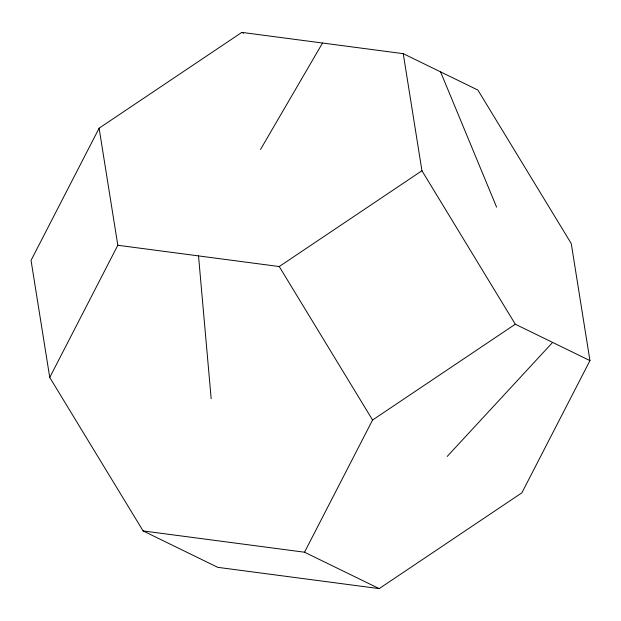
<?xml version="1.0" encoding="UTF-8"?>
<svg xmlns="http://www.w3.org/2000/svg" width="621" height="621" viewBox="0 0 621 621"><rect width="100%" height="100%" fill="white"/><g stroke="black" fill="none" stroke-linecap="round" stroke-linejoin="round"><path stroke-width="0.93" d="M99.112 128.19L31.05 260.385L49.75 377.459L143.109 530.932L217.761 567.338L379.175 588.615L521.888 492.81L589.95 360.615L571.25 243.541L477.891 90.068L403.239 53.662L241.825 32.385L99.112 128.19L117.811 245.264L49.75 377.459M143.109 530.932L304.523 552.209L372.584 420.013L515.298 324.216L589.95 360.615M260.525 149.467L322.532 43.028M447.236 456.412L552.628 342.412M117.811 245.264L279.233 266.541L421.946 170.736L403.239 53.662M241.825 32.385L243.556 33.239M304.523 552.209L379.175 588.615M421.946 170.736L515.298 324.216M279.233 266.541L372.584 420.013M440.568 71.865L496.598 207.142M198.526 255.899L211.171 398.736"/></g></svg>
